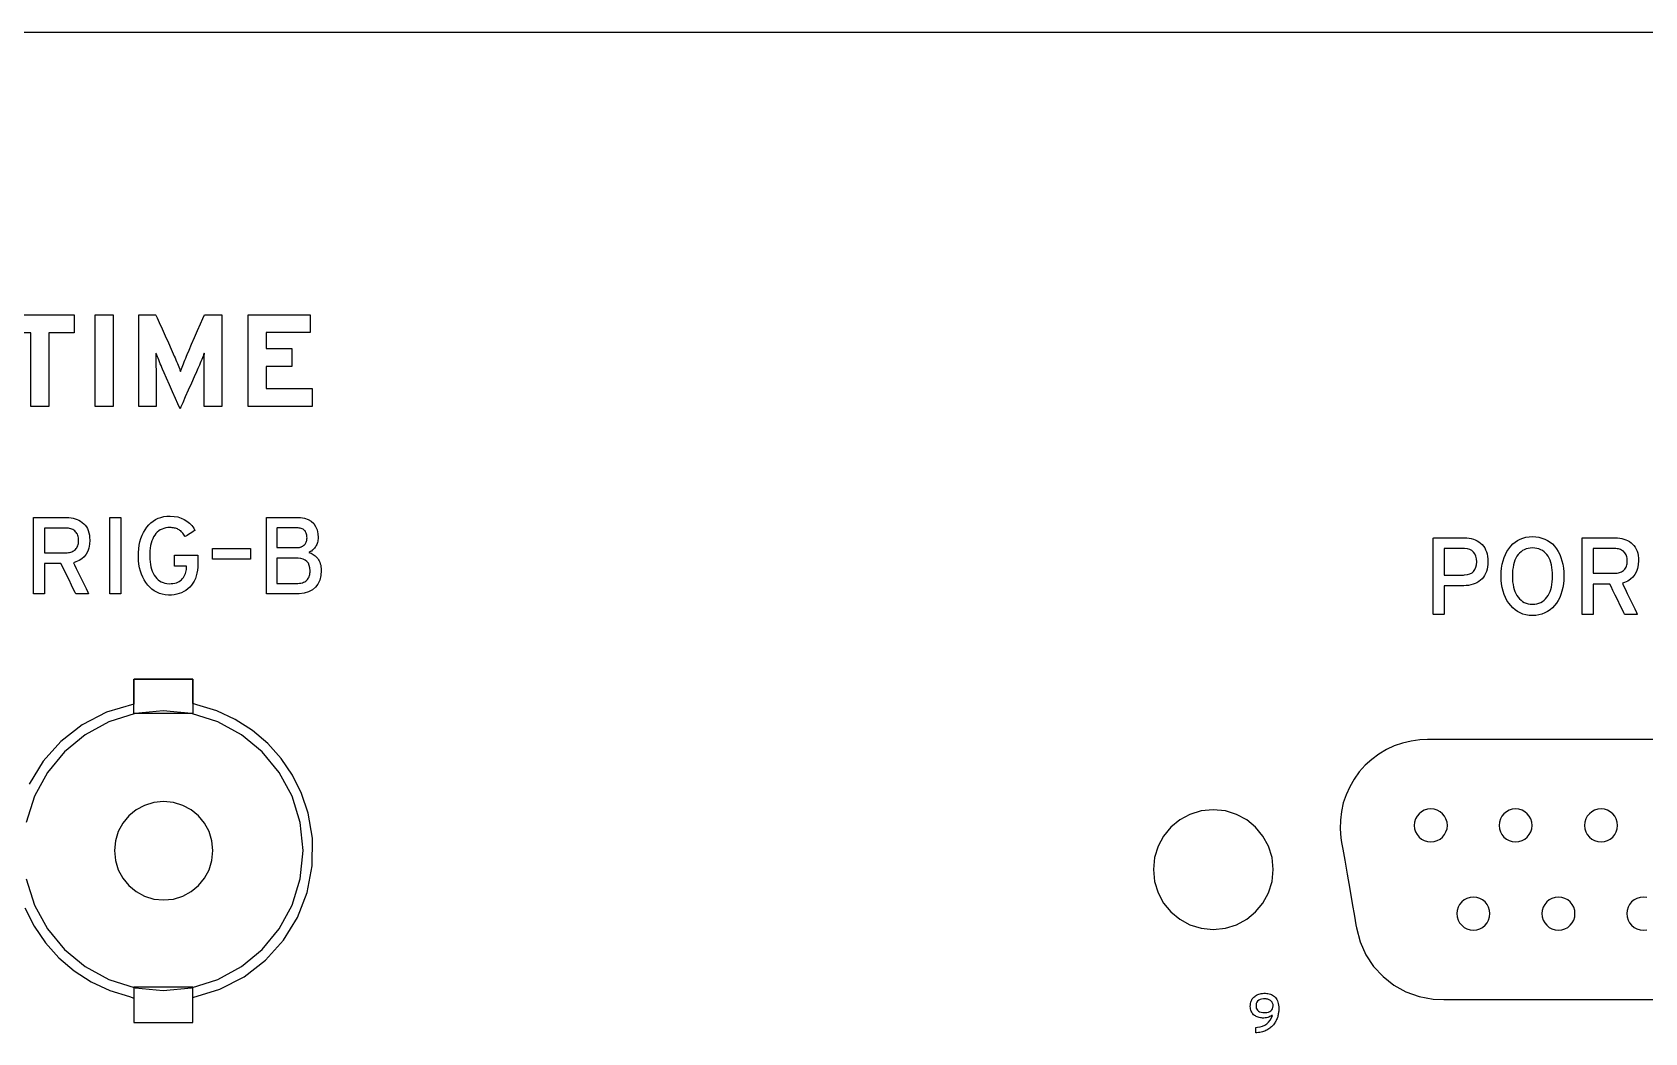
# Model space of a CAD drawing. Extents: x 1 to 47.7, y 0.2 to 35.
# Drawn here: x 37.63 to 39.676, y 13.845 to 15.115 of the extents above; entities that cross this region are included whole.
import ezdxf

# ---------------------------------------------------------------- set-up
doc = ezdxf.new("R2010")
doc.units = 0
doc.header["$MEASUREMENT"] = 0
doc.layers.add('8_0_____DWG', color=7, linetype='CONTINUOUS')

msp = doc.modelspace()

# ---------------------------------------------------------------- linework, layer by layer
at = {"layer": '8_0_____DWG'}
for points in [[(37.57, 15.1152), (37.7585, 15.1152), (37.9455, 15.1152), (38.1308, 15.1152), (38.3143, 15.1152), (38.496, 15.1152), (38.6757, 15.1152), (38.8534, 15.1152), (38.9414, 15.1152), (39.0289, 15.1152), (39.1158, 15.1152), (39.2022, 15.1152), (39.2879, 15.1152), (39.3731, 15.1152), (39.4576, 15.1152), (39.5416, 15.1152), (39.6249, 15.1152), (39.7075, 15.1152)], [(37.6505, 14.7337), (37.6505, 14.64), (37.6279, 14.64), (37.6279, 14.7337), (37.5955, 14.7337), (37.5955, 14.7566), (37.683, 14.7566), (37.683, 14.7337), (37.6505, 14.7337)], [(37.7096, 14.64), (37.7096, 14.7566), (37.7322, 14.7566), (37.7322, 14.64), (37.7096, 14.64)], [(37.9038, 14.64), (37.9038, 14.7566), (37.9824, 14.7566), (37.9824, 14.7338), (37.9264, 14.7338), (37.9264, 14.7136), (37.9589, 14.7136), (37.9589, 14.691), (37.9264, 14.691), (37.9264, 14.6628), (37.9847, 14.6628), (37.9847, 14.64), (37.9038, 14.64)], [(37.7281, 14.4021), (37.7281, 14.4993), (37.7422, 14.4993), (37.7422, 14.4021), (37.7281, 14.4021)], [(37.8583, 14.4463), (37.8583, 14.4596), (37.9068, 14.4596), (37.9068, 14.4463), (37.8583, 14.4463)], [(37.6204, 14.0035), (37.6319, 13.9803), (37.6463, 13.959), (37.6634, 13.94), (37.6829, 13.9235), (37.7045, 13.9096), (37.728, 13.8987), (37.7532, 13.891), (37.7584, 13.8891), (37.7584, 13.8863), (37.7584, 13.882), (37.7584, 13.8768), (37.7584, 13.8713), (37.7584, 13.8661), (37.7584, 13.8618), (37.7584, 13.859), (37.7585, 13.8582), (37.7623, 13.8582), (37.7706, 13.8582), (37.7818, 13.8582), (37.7946, 13.8582), (37.8075, 13.8582), (37.8192, 13.8582), (37.8281, 13.8582), (37.833, 13.8582), (37.8335, 13.8586), (37.8335, 13.8611), (37.8335, 13.8651), (37.8335, 13.8702), (37.8335, 13.8757), (37.8335, 13.881), (37.8335, 13.8855), (37.8335, 13.8887), (37.8335, 13.8899), (37.8678, 13.9002), (37.8987, 13.9162), (37.9257, 13.9373), (37.9483, 13.9626), (37.9661, 13.9915), (37.9785, 14.0231), (37.985, 14.0569), (37.9852, 14.092), (37.9798, 14.1238), (37.9714, 14.1487), (37.9599, 14.1719), (37.9455, 14.1931), (37.9284, 14.2122), (37.909, 14.2287), (37.8873, 14.2426), (37.8638, 14.2535), (37.8387, 14.2612), (37.8335, 14.2631), (37.8335, 14.2659), (37.8335, 14.2702), (37.8335, 14.2754), (37.8335, 14.2809), (37.8335, 14.2861), (37.8335, 14.2904), (37.8335, 14.2932), (37.8334, 14.294), (37.8295, 14.294), (37.8212, 14.294), (37.81, 14.294), (37.7972, 14.294), (37.7843, 14.294), (37.7726, 14.294), (37.7637, 14.294), (37.7588, 14.294), (37.7584, 14.2935), (37.7584, 14.2911), (37.7584, 14.2871), (37.7584, 14.282), (37.7584, 14.2765), (37.7584, 14.2712), (37.7584, 14.2666), (37.7584, 14.2635), (37.7584, 14.2623), (37.724, 14.252), (37.6931, 14.2359), (37.6661, 14.2149), (37.6435, 14.1896), (37.6258, 14.1607)], [(37.7584, 14.294), (37.8335, 14.294), (37.8335, 14.2502), (37.7584, 14.2502), (37.7584, 14.294)], [(37.6221, 14.0404), (37.6324, 14.0071), (37.6488, 13.9769), (37.6704, 13.9506), (37.6967, 13.9289), (37.7268, 13.9125), (37.7602, 13.9021), (37.7959, 13.8985), (37.8317, 13.9021), (37.865, 13.9125), (37.8951, 13.9289), (37.9214, 13.9506), (37.943, 13.9769), (37.9594, 14.0071), (37.9697, 14.0404), (37.9733, 14.0763), (37.9697, 14.112), (37.9594, 14.1453), (37.943, 14.1754), (37.9214, 14.2017), (37.8951, 14.2233), (37.865, 14.2397), (37.8317, 14.2501), (37.7959, 14.2537), (37.7602, 14.2501), (37.7268, 14.2397), (37.6967, 14.2233), (37.6704, 14.2017), (37.6488, 14.1754), (37.6324, 14.1453), (37.6221, 14.112)], [(37.8335, 14.2502), (37.7584, 14.2502)], [(39.6888, 14.2172), (39.6127, 14.2172), (39.5375, 14.2172), (39.4714, 14.2172), (39.4228, 14.2172), (39.4001, 14.2172), (39.3904, 14.2168), (39.3793, 14.2153), (39.3685, 14.2128), (39.358, 14.2091), (39.348, 14.2044), (39.3384, 14.1988), (39.3295, 14.1921), (39.3212, 14.1846), (39.3137, 14.1762), (39.3071, 14.167), (39.3015, 14.1574), (39.297, 14.1472), (39.2934, 14.1367), (39.291, 14.1259), (39.2897, 14.1149), (39.2895, 14.1038), (39.2904, 14.0926), (39.2913, 14.0866), (39.2928, 14.0781), (39.2952, 14.064), (39.2983, 14.0464), (39.3016, 14.0274), (39.3048, 14.0089), (39.3075, 13.9932), (39.3094, 13.9822), (39.3101, 13.9781), (39.3147, 13.9604), (39.3221, 13.944), (39.3319, 13.9293), (39.3438, 13.9164), (39.3575, 13.9056), (39.3729, 13.897), (39.3896, 13.891), (39.4074, 13.8878), (39.421, 13.8872), (39.447, 13.8872), (39.4951, 13.8872), (39.5576, 13.8872), (39.6269, 13.8872), (39.6955, 13.8872)], [(39.6784, 14.0168), (39.6741, 14.0172), (39.6699, 14.0168), (39.666, 14.0155), (39.6624, 14.0136), (39.6593, 14.0111), (39.6567, 14.0079), (39.6548, 14.0044), (39.6535, 14.0004), (39.6531, 13.9962), (39.6535, 13.992), (39.6548, 13.988), (39.6567, 13.9845), (39.6593, 13.9814), (39.6624, 13.9788), (39.666, 13.9769), (39.6699, 13.9756), (39.6741, 13.9752), (39.6784, 13.9756)], [(37.8335, 13.903), (37.7584, 13.903)], [(37.8335, 13.903), (37.7584, 13.903)], [(37.7584, 13.8582), (37.8335, 13.8582), (37.8335, 13.903), (37.7584, 13.903), (37.7584, 13.8582)]]:
    msp.add_lwpolyline(points, dxfattribs=at)
for points in [[(37.8478, 14.6399), (37.8478, 14.6414), (37.8478, 14.6456), (37.8478, 14.6515), (37.8478, 14.6585), (37.8478, 14.6658), (37.8478, 14.6726), (37.8478, 14.6782), (37.8478, 14.6818), (37.8478, 14.6835), (37.8478, 14.6866), (37.8478, 14.6897), (37.8479, 14.6928), (37.8479, 14.6958), (37.8479, 14.6987), (37.848, 14.7015), (37.848, 14.7043), (37.8481, 14.707), (37.8478, 14.7077), (37.8471, 14.7058), (37.8464, 14.7038), (37.8455, 14.7017), (37.8447, 14.6996), (37.8437, 14.6973), (37.8427, 14.695), (37.8417, 14.6925), (37.8406, 14.69), (37.8399, 14.6883), (37.8381, 14.6842), (37.8352, 14.6777), (37.8316, 14.6695), (37.8277, 14.6607), (37.8239, 14.6522), (37.8206, 14.6448), (37.8183, 14.6396), (37.8173, 14.6373), (37.8166, 14.6388), (37.8146, 14.6435), (37.8115, 14.6504), (37.8078, 14.6588), (37.8039, 14.6676), (37.8002, 14.676), (37.7971, 14.6829), (37.795, 14.6876), (37.7942, 14.6894), (37.7931, 14.692), (37.7921, 14.6944), (37.7911, 14.6968), (37.7902, 14.6991), (37.7893, 14.7013), (37.7885, 14.7033), (37.7877, 14.7053), (37.7869, 14.7073), (37.7864, 14.7076), (37.7865, 14.7049), (37.7865, 14.7021), (37.7865, 14.6993), (37.7865, 14.6964), (37.7866, 14.6935), (37.7866, 14.6904), (37.7867, 14.6873), (37.7867, 14.6842), (37.7868, 14.6822), (37.7868, 14.6792), (37.7868, 14.674), (37.7868, 14.6673), (37.7868, 14.6601), (37.7868, 14.653), (37.7868, 14.6468), (37.7868, 14.6422), (37.7868, 14.64), (37.7863, 14.6399), (37.7844, 14.6399), (37.7815, 14.6399), (37.778, 14.6399), (37.7743, 14.6399), (37.7706, 14.6399), (37.7676, 14.6399), (37.7655, 14.6399), (37.7647, 14.6399), (37.7647, 14.6441), (37.7647, 14.6553), (37.7647, 14.6715), (37.7647, 14.6905), (37.7647, 14.7104), (37.7647, 14.7289), (37.7647, 14.7442), (37.7647, 14.754), (37.7647, 14.7566), (37.7658, 14.7566), (37.7681, 14.7566), (37.7713, 14.7566), (37.7749, 14.7566), (37.7786, 14.7566), (37.782, 14.7566), (37.7846, 14.7566), (37.7862, 14.7566), (37.7866, 14.7562), (37.7882, 14.7528), (37.7909, 14.7466), (37.7945, 14.7386), (37.7985, 14.7297), (37.8024, 14.7208), (37.8059, 14.713), (37.8086, 14.707), (37.8099, 14.704), (37.8108, 14.702), (37.8118, 14.6995), (37.8129, 14.6971), (37.8138, 14.6948), (37.8147, 14.6925), (37.8155, 14.6904), (37.8163, 14.6883), (37.817, 14.6864), (37.8177, 14.6845), (37.8183, 14.6859), (37.819, 14.6879), (37.8198, 14.6899), (37.8206, 14.692), (37.8215, 14.6943), (37.8224, 14.6966), (37.8234, 14.699), (37.8244, 14.7015), (37.8254, 14.7038), (37.8263, 14.7061), (37.8287, 14.7114), (37.8319, 14.719), (37.8357, 14.7277), (37.8395, 14.7366), (37.8431, 14.7449), (37.846, 14.7516), (37.8478, 14.7557), (37.8482, 14.7566), (37.8495, 14.7566), (37.852, 14.7566), (37.8553, 14.7566), (37.8591, 14.7566), (37.8628, 14.7566), (37.8662, 14.7566), (37.8688, 14.7566), (37.8703, 14.7566), (37.8704, 14.7553), (37.8704, 14.7469), (37.8704, 14.7327), (37.8704, 14.7147), (37.8704, 14.6949), (37.8704, 14.6755), (37.8704, 14.6586), (37.8704, 14.6461), (37.8704, 14.6401), (37.8699, 14.6399), (37.868, 14.6399), (37.8651, 14.6399), (37.8615, 14.6399), (37.8576, 14.6399), (37.8539, 14.6399), (37.8508, 14.6399), (37.8486, 14.6399)], [(37.7027, 14.4703), (37.7023, 14.4651), (37.7014, 14.4604), (37.7, 14.4563), (37.698, 14.4526), (37.6956, 14.4494), (37.6925, 14.4467), (37.689, 14.4444), (37.6849, 14.4427), (37.6821, 14.4417), (37.6833, 14.4392), (37.6855, 14.4346), (37.6884, 14.4285), (37.6917, 14.4217), (37.695, 14.4149), (37.6979, 14.409), (37.7001, 14.4045), (37.7011, 14.4023), (37.7009, 14.4021), (37.6995, 14.4021), (37.6973, 14.4021), (37.6947, 14.4021), (37.6919, 14.4021), (37.6892, 14.4021), (37.6869, 14.4021), (37.6854, 14.4021), (37.6849, 14.4022), (37.6841, 14.4038), (37.6821, 14.4078), (37.6794, 14.4134), (37.6763, 14.4199), (37.6731, 14.4265), (37.6702, 14.4326), (37.6678, 14.4374), (37.6665, 14.4402), (37.6661, 14.4406), (37.6646, 14.4406), (37.6621, 14.4406), (37.6588, 14.4406), (37.6551, 14.4406), (37.6515, 14.4406), (37.6484, 14.4406), (37.6461, 14.4406), (37.645, 14.4406), (37.645, 14.4396), (37.645, 14.4362), (37.645, 14.431), (37.645, 14.4247), (37.645, 14.4181), (37.645, 14.4118), (37.645, 14.4065), (37.645, 14.4031), (37.645, 14.4021), (37.6443, 14.4021), (37.6428, 14.4021), (37.6407, 14.4021), (37.6384, 14.4021), (37.636, 14.4021), (37.6339, 14.4021), (37.6322, 14.4021), (37.6313, 14.4021), (37.6312, 14.4033), (37.6312, 14.4104), (37.6312, 14.4225), (37.6312, 14.4378), (37.6312, 14.4546), (37.6312, 14.4709), (37.6312, 14.485), (37.6312, 14.4951), (37.6312, 14.4993), (37.6324, 14.4993), (37.6363, 14.4993), (37.6421, 14.4993), (37.6489, 14.4993), (37.656, 14.4993), (37.6627, 14.4993), (37.6681, 14.4993), (37.6716, 14.4993), (37.6732, 14.4993), (37.6761, 14.4992), (37.6789, 14.4988), (37.6815, 14.4983), (37.6841, 14.4976), (37.6865, 14.4967), (37.6888, 14.4957), (37.691, 14.4944), (37.6931, 14.493), (37.6951, 14.4913), (37.6968, 14.4894), (37.6984, 14.4873), (37.6997, 14.485), (37.7007, 14.4825), (37.7016, 14.4798), (37.7022, 14.4768), (37.7025, 14.4737)], [(37.8399, 14.4402), (37.8397, 14.436), (37.8393, 14.4321), (37.8387, 14.4284), (37.8378, 14.4249), (37.8366, 14.4216), (37.8352, 14.4185), (37.8335, 14.4157), (37.8316, 14.4131), (37.8295, 14.4107), (37.8271, 14.4085), (37.8246, 14.4066), (37.822, 14.405), (37.8192, 14.4036), (37.8162, 14.4025), (37.8131, 14.4016), (37.8098, 14.401), (37.8063, 14.4007), (37.8025, 14.4006), (37.7985, 14.401), (37.7947, 14.4018), (37.7911, 14.4028), (37.7877, 14.4043), (37.7845, 14.406), (37.7816, 14.4082), (37.7788, 14.4106), (37.7762, 14.4134), (37.7738, 14.4166), (37.7717, 14.4199), (37.7698, 14.4234), (37.7682, 14.4272), (37.7669, 14.4312), (37.7658, 14.4354), (37.765, 14.4399), (37.7645, 14.4446), (37.7643, 14.4496), (37.7644, 14.4546), (37.7648, 14.4594), (37.7654, 14.464), (37.7663, 14.4684), (37.7675, 14.4725), (37.769, 14.4765), (37.7708, 14.4801), (37.7728, 14.4836), (37.7751, 14.4868), (37.7775, 14.4898), (37.7802, 14.4924), (37.7831, 14.4946), (37.7862, 14.4965), (37.7895, 14.4981), (37.793, 14.4993), (37.7967, 14.5002), (37.8006, 14.5007), (37.8048, 14.5009), (37.8098, 14.5006), (37.8143, 14.4998), (37.8186, 14.4985), (37.8225, 14.4968), (37.826, 14.4946), (37.8292, 14.492), (37.8321, 14.4889), (37.8346, 14.4854), (37.836, 14.4827), (37.8353, 14.4822), (37.8339, 14.4814), (37.8321, 14.4802), (37.8301, 14.4789), (37.828, 14.4775), (37.8261, 14.4763), (37.8247, 14.4754), (37.8238, 14.4749), (37.8233, 14.4755), (37.8225, 14.4768), (37.8216, 14.478), (37.8208, 14.4791), (37.8199, 14.4802), (37.819, 14.4811), (37.818, 14.482), (37.8171, 14.4828), (37.8161, 14.4835), (37.815, 14.4841), (37.8139, 14.4847), (37.8127, 14.4851), (37.8114, 14.4855), (37.8101, 14.4858), (37.8088, 14.4861), (37.8073, 14.4862), (37.8058, 14.4863), (37.8042, 14.4864), (37.8016, 14.4863), (37.799, 14.4859), (37.7966, 14.4853), (37.7943, 14.4845), (37.7921, 14.4834), (37.7901, 14.4821), (37.7883, 14.4805), (37.7866, 14.4788), (37.7851, 14.4767), (37.7837, 14.4745), (37.7825, 14.472), (37.7814, 14.4694), (37.7805, 14.4665), (37.7798, 14.4635), (37.7793, 14.4604), (37.7789, 14.457), (37.7787, 14.4534), (37.7787, 14.4497), (37.7788, 14.4461), (37.7791, 14.4427), (37.7796, 14.4395), (37.7802, 14.4364), (37.781, 14.4336), (37.782, 14.4309), (37.7831, 14.4284), (37.7845, 14.426), (37.7859, 14.4238), (37.7876, 14.4219), (37.7893, 14.4202), (37.7913, 14.4187), (37.7933, 14.4175), (37.7956, 14.4165), (37.798, 14.4158), (37.8005, 14.4153), (37.8032, 14.4151), (37.8058, 14.4152), (37.8082, 14.4154), (37.8104, 14.4158), (37.8125, 14.4164), (37.8144, 14.4171), (37.8162, 14.418), (37.8178, 14.419), (37.8192, 14.4202), (37.8205, 14.4216), (37.8216, 14.4231), (37.8225, 14.4246), (37.8233, 14.4262), (37.824, 14.4279), (37.8245, 14.4296), (37.825, 14.4314), (37.8253, 14.4332), (37.8255, 14.4351), (37.8255, 14.437), (37.8255, 14.437), (37.8255, 14.4371), (37.8255, 14.4371), (37.8255, 14.4372), (37.8255, 14.4373), (37.8255, 14.4373), (37.8255, 14.4374), (37.8255, 14.4374), (37.8255, 14.4374), (37.8247, 14.4374), (37.823, 14.4374), (37.8208, 14.4374), (37.8183, 14.4374), (37.8157, 14.4374), (37.8133, 14.4374), (37.8114, 14.4374), (37.8103, 14.4374), (37.8101, 14.4375), (37.8101, 14.4384), (37.8101, 14.44), (37.8101, 14.4421), (37.8101, 14.4445), (37.8101, 14.4468), (37.8101, 14.4489), (37.8101, 14.4505), (37.8101, 14.4513), (37.8106, 14.4514), (37.8128, 14.4514), (37.8165, 14.4514), (37.8211, 14.4514), (37.8261, 14.4514), (37.831, 14.4514), (37.8353, 14.4514), (37.8384, 14.4514), (37.8398, 14.4514), (37.8399, 14.4511), (37.8399, 14.4502), (37.8399, 14.4487), (37.8399, 14.4469), (37.8399, 14.445), (37.8399, 14.4432), (37.8399, 14.4417), (37.8399, 14.4406)], [(37.9964, 14.432), (37.9958, 14.4254), (37.9945, 14.4196), (37.9922, 14.4147), (37.9891, 14.4106), (37.9852, 14.4073), (37.9804, 14.4048), (37.9747, 14.4031), (37.9682, 14.4023), (37.9639, 14.4021), (37.9613, 14.4021), (37.9567, 14.4021), (37.9509, 14.4021), (37.9444, 14.4021), (37.938, 14.4021), (37.9325, 14.4021), (37.9285, 14.4021), (37.9268, 14.4021), (37.9268, 14.4051), (37.9268, 14.4143), (37.9268, 14.4279), (37.9268, 14.4441), (37.9268, 14.4611), (37.9268, 14.4769), (37.9268, 14.4897), (37.9268, 14.4977), (37.9269, 14.4993), (37.9293, 14.4993), (37.9338, 14.4993), (37.9398, 14.4993), (37.9465, 14.4993), (37.9531, 14.4993), (37.959, 14.4993), (37.9633, 14.4993), (37.9654, 14.4993), (37.97, 14.4991), (37.9753, 14.4982), (37.9799, 14.4966), (37.9837, 14.4943), (37.9869, 14.4914), (37.9893, 14.4878), (37.9911, 14.4834), (37.9921, 14.4784), (37.9925, 14.4737), (37.9924, 14.4721), (37.9922, 14.4705), (37.992, 14.469), (37.9917, 14.4675), (37.9912, 14.4661), (37.9907, 14.4648), (37.9901, 14.4636), (37.9894, 14.4624), (37.9886, 14.4613), (37.9878, 14.4602), (37.9869, 14.4593), (37.9859, 14.4583), (37.9849, 14.4575), (37.9839, 14.4566), (37.9828, 14.4559), (37.9816, 14.4552), (37.9806, 14.4546), (37.982, 14.4542), (37.9834, 14.4537), (37.9847, 14.4531), (37.986, 14.4523), (37.9872, 14.4515), (37.9885, 14.4505), (37.9897, 14.4495), (37.9909, 14.4483), (37.992, 14.447), (37.993, 14.4455), (37.9939, 14.444), (37.9946, 14.4423), (37.9952, 14.4405), (37.9957, 14.4385), (37.996, 14.4365), (37.9963, 14.4343)], [(37.6885, 14.4699), (37.6884, 14.4717), (37.6882, 14.4734), (37.6879, 14.4749), (37.6874, 14.4764), (37.6869, 14.4778), (37.6862, 14.479), (37.6854, 14.4801), (37.6845, 14.4811), (37.6835, 14.4821), (37.6824, 14.4829), (37.6812, 14.4837), (37.6799, 14.4843), (37.6786, 14.4848), (37.6771, 14.4852), (37.6756, 14.4854), (37.6739, 14.4856), (37.6724, 14.4856), (37.6711, 14.4856), (37.668, 14.4856), (37.6638, 14.4856), (37.6591, 14.4856), (37.6542, 14.4856), (37.6499, 14.4856), (37.6467, 14.4856), (37.6451, 14.4856), (37.645, 14.485), (37.645, 14.4823), (37.645, 14.478), (37.645, 14.4727), (37.645, 14.4672), (37.645, 14.4619), (37.645, 14.4577), (37.645, 14.4549), (37.6451, 14.4543), (37.6467, 14.4543), (37.6499, 14.4543), (37.6542, 14.4543), (37.6591, 14.4543), (37.6638, 14.4543), (37.668, 14.4543), (37.6711, 14.4543), (37.6724, 14.4543), (37.6739, 14.4543), (37.6755, 14.4545), (37.677, 14.4547), (37.6785, 14.4551), (37.6798, 14.4556), (37.6811, 14.4562), (37.6823, 14.4569), (37.6834, 14.4577), (37.6844, 14.4586), (37.6853, 14.4596), (37.6861, 14.4607), (37.6868, 14.4619), (37.6874, 14.4633), (37.6878, 14.4648), (37.6882, 14.4663), (37.6884, 14.468)], [(37.9784, 14.4733), (37.9783, 14.4746), (37.9782, 14.4758), (37.978, 14.4769), (37.9778, 14.4781), (37.9774, 14.4791), (37.977, 14.4801), (37.9765, 14.4811), (37.9759, 14.482), (37.9752, 14.4828), (37.9743, 14.4836), (37.9733, 14.4842), (37.9723, 14.4847), (37.9711, 14.4852), (37.9698, 14.4855), (37.9684, 14.4858), (37.9669, 14.486), (37.9653, 14.486), (37.9644, 14.486), (37.9618, 14.486), (37.9581, 14.486), (37.9538, 14.486), (37.9494, 14.486), (37.9453, 14.486), (37.9421, 14.486), (37.9403, 14.486), (37.94, 14.4858), (37.94, 14.484), (37.94, 14.4808), (37.94, 14.4768), (37.94, 14.4723), (37.94, 14.4681), (37.94, 14.4644), (37.94, 14.4618), (37.94, 14.4609), (37.941, 14.4609), (37.9436, 14.4609), (37.9473, 14.4609), (37.9516, 14.4609), (37.956, 14.4609), (37.96, 14.4609), (37.9632, 14.4609), (37.9651, 14.4609), (37.9657, 14.4609), (37.9666, 14.4609), (37.9673, 14.461), (37.9681, 14.4611), (37.9688, 14.4612), (37.9695, 14.4614), (37.9701, 14.4615), (37.9708, 14.4618), (37.9714, 14.462), (37.9719, 14.4623), (37.9725, 14.4626), (37.973, 14.4629), (37.9735, 14.4632), (37.9739, 14.4635), (37.9744, 14.4639), (37.9748, 14.4642), (37.9752, 14.4646), (37.9758, 14.4652), (37.9764, 14.4661), (37.9769, 14.467), (37.9774, 14.4679), (37.9777, 14.4689), (37.978, 14.4699), (37.9782, 14.471), (37.9783, 14.4721)], [(39.477, 14.443), (39.4769, 14.4396), (39.4765, 14.4364), (39.4759, 14.4334), (39.4751, 14.4306), (39.474, 14.428), (39.4727, 14.4255), (39.4712, 14.4233), (39.4694, 14.4213), (39.4674, 14.4195), (39.4653, 14.4178), (39.463, 14.4164), (39.4606, 14.4152), (39.458, 14.4143), (39.4553, 14.4135), (39.4524, 14.4129), (39.4494, 14.4126), (39.4462, 14.4125), (39.4451, 14.4125), (39.4428, 14.4125), (39.4393, 14.4125), (39.4352, 14.4125), (39.4309, 14.4125), (39.4269, 14.4125), (39.4237, 14.4125), (39.4216, 14.4125), (39.4212, 14.4123), (39.4212, 14.4101), (39.4212, 14.4058), (39.4212, 14.4003), (39.4212, 14.394), (39.4212, 14.3878), (39.4212, 14.3823), (39.4212, 14.3782), (39.4212, 14.3763), (39.4209, 14.3762), (39.4197, 14.3762), (39.4178, 14.3762), (39.4155, 14.3762), (39.4131, 14.3762), (39.4108, 14.3762), (39.4089, 14.3762), (39.4077, 14.3762), (39.4074, 14.3764), (39.4074, 14.3816), (39.4074, 14.3925), (39.4074, 14.4072), (39.4074, 14.4239), (39.4074, 14.4407), (39.4074, 14.4557), (39.4074, 14.4671), (39.4074, 14.473), (39.4081, 14.4734), (39.4113, 14.4734), (39.4165, 14.4734), (39.4229, 14.4734), (39.4298, 14.4734), (39.4363, 14.4734), (39.4419, 14.4734), (39.4456, 14.4734), (39.4471, 14.4734), (39.4502, 14.4733), (39.453, 14.473), (39.4558, 14.4724), (39.4584, 14.4717), (39.4609, 14.4708), (39.4633, 14.4696), (39.4655, 14.4683), (39.4676, 14.4667), (39.4695, 14.4649), (39.4712, 14.4629), (39.4728, 14.4607), (39.474, 14.4583), (39.4751, 14.4556), (39.4759, 14.4528), (39.4765, 14.4497), (39.4769, 14.4465)], [(39.5733, 14.4249), (39.5732, 14.4197), (39.5727, 14.4148), (39.572, 14.4101), (39.5709, 14.4057), (39.5696, 14.4015), (39.568, 14.3976), (39.5661, 14.3939), (39.5639, 14.3905), (39.5614, 14.3873), (39.5587, 14.3844), (39.5557, 14.3819), (39.5525, 14.3797), (39.5491, 14.378), (39.5455, 14.3766), (39.5417, 14.3756), (39.5377, 14.3749), (39.5334, 14.3747), (39.5292, 14.3749), (39.5252, 14.3756), (39.5214, 14.3766), (39.5178, 14.378), (39.5145, 14.3797), (39.5113, 14.3819), (39.5084, 14.3844), (39.5058, 14.3873), (39.5033, 14.3905), (39.501, 14.3939), (39.4991, 14.3976), (39.4974, 14.4015), (39.4961, 14.4057), (39.495, 14.4101), (39.4942, 14.4148), (39.4938, 14.4197), (39.4936, 14.4249), (39.4938, 14.43), (39.4942, 14.435), (39.495, 14.4397), (39.4961, 14.4441), (39.4974, 14.4483), (39.4991, 14.4523), (39.501, 14.456), (39.5033, 14.4594), (39.5058, 14.4626), (39.5084, 14.4655), (39.5113, 14.4679), (39.5145, 14.47), (39.5178, 14.4718), (39.5214, 14.4731), (39.5252, 14.4741), (39.5292, 14.4747), (39.5334, 14.475), (39.5377, 14.4747), (39.5417, 14.4741), (39.5455, 14.4731), (39.5491, 14.4718), (39.5525, 14.47), (39.5557, 14.4679), (39.5587, 14.4655), (39.5614, 14.4626), (39.5639, 14.4594), (39.5661, 14.456), (39.568, 14.4523), (39.5696, 14.4483), (39.5709, 14.4441), (39.572, 14.4397), (39.5727, 14.435), (39.5732, 14.43)], [(39.6681, 14.4444), (39.6677, 14.4392), (39.6668, 14.4345), (39.6654, 14.4304), (39.6634, 14.4267), (39.6609, 14.4235), (39.6579, 14.4208), (39.6543, 14.4185), (39.6502, 14.4168), (39.6475, 14.4158), (39.6486, 14.4133), (39.6509, 14.4087), (39.6538, 14.4026), (39.6571, 14.3958), (39.6604, 14.389), (39.6633, 14.383), (39.6654, 14.3786), (39.6665, 14.3764), (39.6662, 14.3762), (39.6649, 14.3762), (39.6627, 14.3762), (39.6601, 14.3762), (39.6573, 14.3762), (39.6546, 14.3762), (39.6523, 14.3762), (39.6508, 14.3762), (39.6503, 14.3763), (39.6495, 14.3779), (39.6475, 14.3819), (39.6448, 14.3875), (39.6417, 14.394), (39.6385, 14.4006), (39.6355, 14.4066), (39.6332, 14.4114), (39.6318, 14.4143), (39.6315, 14.4147), (39.63, 14.4147), (39.6275, 14.4147), (39.6241, 14.4147), (39.6205, 14.4147), (39.6169, 14.4147), (39.6138, 14.4147), (39.6115, 14.4147), (39.6104, 14.4147), (39.6104, 14.4137), (39.6104, 14.4103), (39.6104, 14.4051), (39.6104, 14.3988), (39.6104, 14.3921), (39.6104, 14.3859), (39.6104, 14.3806), (39.6104, 14.3772), (39.6103, 14.3762), (39.6097, 14.3762), (39.6082, 14.3762), (39.6061, 14.3762), (39.6038, 14.3762), (39.6014, 14.3762), (39.5993, 14.3762), (39.5976, 14.3762), (39.5967, 14.3762), (39.5965, 14.3774), (39.5965, 14.3845), (39.5965, 14.3966), (39.5965, 14.4119), (39.5965, 14.4287), (39.5965, 14.445), (39.5965, 14.4591), (39.5965, 14.4692), (39.5965, 14.4734), (39.5978, 14.4734), (39.6017, 14.4734), (39.6074, 14.4734), (39.6143, 14.4734), (39.6214, 14.4734), (39.6281, 14.4734), (39.6335, 14.4734), (39.637, 14.4734), (39.6386, 14.4734), (39.6415, 14.4733), (39.6443, 14.4729), (39.6469, 14.4724), (39.6495, 14.4717), (39.6519, 14.4708), (39.6542, 14.4698), (39.6564, 14.4685), (39.6585, 14.4671), (39.6605, 14.4654), (39.6622, 14.4635), (39.6637, 14.4614), (39.665, 14.4591), (39.6661, 14.4566), (39.667, 14.4539), (39.6676, 14.4509), (39.6679, 14.4477)], [(37.9822, 14.4315), (37.9819, 14.4351), (37.9812, 14.4383), (37.98, 14.441), (37.9783, 14.4432), (37.9761, 14.445), (37.9735, 14.4463), (37.9704, 14.4472), (37.9669, 14.4477), (37.9651, 14.4477), (37.9629, 14.4477), (37.9594, 14.4477), (37.9551, 14.4477), (37.9505, 14.4477), (37.9462, 14.4477), (37.9427, 14.4477), (37.9405, 14.4477), (37.94, 14.4476), (37.94, 14.4455), (37.94, 14.4415), (37.94, 14.4364), (37.94, 14.4306), (37.94, 14.425), (37.94, 14.4201), (37.94, 14.4167), (37.94, 14.4154), (37.941, 14.4154), (37.9437, 14.4154), (37.9475, 14.4154), (37.9519, 14.4154), (37.9563, 14.4154), (37.9604, 14.4154), (37.9635, 14.4154), (37.9651, 14.4154), (37.9666, 14.4155), (37.9687, 14.4156), (37.9706, 14.4159), (37.9724, 14.4163), (37.974, 14.4169), (37.9754, 14.4175), (37.9767, 14.4183), (37.9778, 14.4193), (37.9788, 14.4203), (37.9796, 14.4215), (37.9803, 14.4226), (37.9809, 14.4239), (37.9814, 14.4253), (37.9818, 14.4267), (37.982, 14.4283), (37.9822, 14.4299)], [(39.4627, 14.443), (39.4624, 14.4468), (39.4616, 14.4501), (39.4603, 14.4529), (39.4586, 14.4553), (39.4565, 14.4571), (39.4539, 14.4585), (39.4508, 14.4593), (39.4473, 14.4597), (39.4458, 14.4597), (39.4434, 14.4597), (39.4397, 14.4597), (39.4353, 14.4597), (39.4307, 14.4597), (39.4265, 14.4597), (39.4232, 14.4597), (39.4214, 14.4597), (39.4212, 14.4592), (39.4212, 14.4564), (39.4212, 14.4517), (39.4212, 14.446), (39.4212, 14.4399), (39.4212, 14.4341), (39.4212, 14.4295), (39.4212, 14.4267), (39.4214, 14.4261), (39.4232, 14.4261), (39.4265, 14.4261), (39.4307, 14.4261), (39.4353, 14.4261), (39.4397, 14.4261), (39.4434, 14.4261), (39.4458, 14.4261), (39.4473, 14.4262), (39.4509, 14.4266), (39.454, 14.4275), (39.4567, 14.4288), (39.4588, 14.4307), (39.4605, 14.4331), (39.4617, 14.4359), (39.4624, 14.4392)], [(39.559, 14.4249), (39.5589, 14.4287), (39.5586, 14.4323), (39.5582, 14.4357), (39.5575, 14.439), (39.5567, 14.442), (39.5558, 14.4448), (39.5546, 14.4475), (39.5533, 14.4499), (39.5517, 14.4521), (39.55, 14.454), (39.5482, 14.4557), (39.5461, 14.4571), (39.5439, 14.4583), (39.5416, 14.4592), (39.539, 14.4599), (39.5363, 14.4603), (39.5334, 14.4605), (39.5306, 14.4603), (39.5279, 14.4599), (39.5254, 14.4592), (39.5231, 14.4583), (39.5209, 14.4571), (39.5189, 14.4557), (39.517, 14.454), (39.5153, 14.4521), (39.5138, 14.4499), (39.5124, 14.4475), (39.5112, 14.4448), (39.5102, 14.442), (39.5094, 14.439), (39.5088, 14.4357), (39.5083, 14.4323), (39.5081, 14.4287), (39.508, 14.4249), (39.5081, 14.4211), (39.5083, 14.4175), (39.5088, 14.4141), (39.5094, 14.4109), (39.5102, 14.4079), (39.5112, 14.4051), (39.5124, 14.4025), (39.5138, 14.4001), (39.5153, 14.3979), (39.517, 14.3958), (39.5189, 14.3941), (39.5209, 14.3926), (39.5231, 14.3914), (39.5254, 14.3904), (39.5279, 14.3897), (39.5306, 14.3893), (39.5334, 14.3892), (39.5363, 14.3893), (39.539, 14.3897), (39.5416, 14.3904), (39.5439, 14.3914), (39.5461, 14.3926), (39.5482, 14.3941), (39.55, 14.3958), (39.5517, 14.3979), (39.5533, 14.4001), (39.5546, 14.4025), (39.5558, 14.4051), (39.5567, 14.4079), (39.5575, 14.4109), (39.5582, 14.4141), (39.5586, 14.4175), (39.5589, 14.4211)], [(39.6538, 14.444), (39.6538, 14.4458), (39.6536, 14.4474), (39.6532, 14.449), (39.6528, 14.4505), (39.6523, 14.4518), (39.6516, 14.4531), (39.6508, 14.4542), (39.6499, 14.4552), (39.6489, 14.4562), (39.6478, 14.457), (39.6466, 14.4578), (39.6453, 14.4584), (39.644, 14.4589), (39.6425, 14.4593), (39.6409, 14.4595), (39.6393, 14.4597), (39.6378, 14.4597), (39.6364, 14.4597), (39.6334, 14.4597), (39.6292, 14.4597), (39.6244, 14.4597), (39.6196, 14.4597), (39.6153, 14.4597), (39.6121, 14.4597), (39.6105, 14.4597), (39.6104, 14.4591), (39.6104, 14.4564), (39.6104, 14.4521), (39.6104, 14.4468), (39.6104, 14.4413), (39.6104, 14.436), (39.6104, 14.4317), (39.6104, 14.429), (39.6105, 14.4284), (39.6121, 14.4284), (39.6153, 14.4284), (39.6196, 14.4284), (39.6244, 14.4284), (39.6292, 14.4284), (39.6334, 14.4284), (39.6364, 14.4284), (39.6378, 14.4284), (39.6393, 14.4284), (39.6409, 14.4286), (39.6424, 14.4288), (39.6439, 14.4292), (39.6452, 14.4297), (39.6465, 14.4303), (39.6477, 14.431), (39.6488, 14.4318), (39.6498, 14.4327), (39.6507, 14.4337), (39.6515, 14.4348), (39.6522, 14.436), (39.6528, 14.4374), (39.6532, 14.4389), (39.6535, 14.4404), (39.6538, 14.4421)], [(37.7339, 14.0763), (37.7352, 14.0636), (37.7388, 14.0518), (37.7446, 14.0411), (37.7523, 14.0319), (37.7615, 14.0242), (37.7721, 14.0185), (37.7839, 14.0148), (37.7964, 14.0136), (37.809, 14.0148), (37.8207, 14.0185), (37.8314, 14.0242), (37.8406, 14.0319), (37.8483, 14.0411), (37.854, 14.0518), (37.8577, 14.0636), (37.859, 14.0763), (37.8577, 14.0888), (37.854, 14.1005), (37.8483, 14.1111), (37.8406, 14.1204), (37.8314, 14.128), (37.8207, 14.1337), (37.809, 14.1373), (37.7964, 14.1386), (37.7839, 14.1373), (37.7721, 14.1337), (37.7615, 14.128), (37.7523, 14.1204), (37.7446, 14.1111), (37.7388, 14.1005), (37.7352, 14.0888)], [(39.2044, 14.0522), (39.2029, 14.0675), (39.1984, 14.0818), (39.1914, 14.0947), (39.1821, 14.1059), (39.1709, 14.1152), (39.158, 14.1222), (39.1437, 14.1267), (39.1284, 14.1282), (39.1131, 14.1267), (39.0988, 14.1222), (39.0859, 14.1152), (39.0747, 14.1059), (39.0654, 14.0947), (39.0584, 14.0818), (39.0539, 14.0675), (39.0524, 14.0522), (39.0539, 14.0369), (39.0584, 14.0226), (39.0654, 14.0097), (39.0747, 13.9985), (39.0859, 13.9892), (39.0988, 13.9822), (39.1131, 13.9778), (39.1284, 13.9762), (39.1437, 13.9778), (39.158, 13.9822), (39.1709, 13.9892), (39.1821, 13.9985), (39.1914, 14.0097), (39.1984, 14.0226), (39.2029, 14.0369)], [(39.4254, 14.1082), (39.425, 14.1124), (39.4237, 14.1164), (39.4218, 14.12), (39.4192, 14.1231), (39.4161, 14.1256), (39.4126, 14.1276), (39.4086, 14.1288), (39.4044, 14.1292), (39.4002, 14.1288), (39.3962, 14.1276), (39.3926, 14.1256), (39.3895, 14.1231), (39.387, 14.12), (39.385, 14.1164), (39.3838, 14.1124), (39.3834, 14.1082), (39.3838, 14.104), (39.385, 14.1), (39.387, 14.0965), (39.3895, 14.0934), (39.3926, 14.0908), (39.3962, 14.0889), (39.4002, 14.0876), (39.4044, 14.0872), (39.4086, 14.0876), (39.4126, 14.0889), (39.4161, 14.0908), (39.4192, 14.0934), (39.4218, 14.0965), (39.4237, 14.1), (39.425, 14.104)], [(39.533, 14.1082), (39.5326, 14.1124), (39.5314, 14.1164), (39.5294, 14.12), (39.5269, 14.1231), (39.5238, 14.1256), (39.5202, 14.1276), (39.5163, 14.1288), (39.512, 14.1292), (39.5078, 14.1288), (39.5039, 14.1276), (39.5003, 14.1256), (39.4972, 14.1231), (39.4946, 14.12), (39.4927, 14.1164), (39.4915, 14.1124), (39.491, 14.1082), (39.4915, 14.104), (39.4927, 14.1), (39.4946, 14.0965), (39.4972, 14.0934), (39.5003, 14.0908), (39.5039, 14.0889), (39.5078, 14.0876), (39.512, 14.0872), (39.5163, 14.0876), (39.5202, 14.0889), (39.5238, 14.0908), (39.5269, 14.0934), (39.5294, 14.0965), (39.5314, 14.1), (39.5326, 14.104)], [(39.6414, 14.1082), (39.641, 14.1124), (39.6398, 14.1164), (39.6378, 14.12), (39.6353, 14.1231), (39.6322, 14.1256), (39.6286, 14.1276), (39.6247, 14.1288), (39.6204, 14.1292), (39.6162, 14.1288), (39.6123, 14.1276), (39.6087, 14.1256), (39.6056, 14.1231), (39.603, 14.12), (39.6011, 14.1164), (39.5998, 14.1124), (39.5994, 14.1082), (39.5998, 14.104), (39.6011, 14.1), (39.603, 14.0965), (39.6056, 14.0934), (39.6087, 14.0908), (39.6123, 14.0889), (39.6162, 14.0876), (39.6204, 14.0872), (39.6247, 14.0876), (39.6286, 14.0889), (39.6322, 14.0908), (39.6353, 14.0934), (39.6378, 14.0965), (39.6398, 14.1), (39.641, 14.104)], [(39.4794, 13.9962), (39.479, 14.0004), (39.4778, 14.0044), (39.4758, 14.0079), (39.4733, 14.0111), (39.4702, 14.0136), (39.4666, 14.0155), (39.4627, 14.0168), (39.4584, 14.0172), (39.4542, 14.0168), (39.4503, 14.0155), (39.4467, 14.0136), (39.4436, 14.0111), (39.441, 14.0079), (39.4391, 14.0044), (39.4379, 14.0004), (39.4374, 13.9962), (39.4379, 13.992), (39.4391, 13.988), (39.441, 13.9845), (39.4436, 13.9814), (39.4467, 13.9788), (39.4503, 13.9769), (39.4542, 13.9756), (39.4584, 13.9752), (39.4627, 13.9756), (39.4666, 13.9769), (39.4702, 13.9788), (39.4733, 13.9814), (39.4758, 13.9845), (39.4778, 13.988), (39.479, 13.992)], [(39.5874, 13.9962), (39.587, 14.0004), (39.5858, 14.0044), (39.5838, 14.0079), (39.5813, 14.0111), (39.5781, 14.0136), (39.5746, 14.0155), (39.5706, 14.0168), (39.5664, 14.0172), (39.5622, 14.0168), (39.5582, 14.0155), (39.5547, 14.0136), (39.5516, 14.0111), (39.549, 14.0079), (39.5471, 14.0044), (39.5458, 14.0004), (39.5454, 13.9962), (39.5458, 13.992), (39.5471, 13.988), (39.549, 13.9845), (39.5516, 13.9814), (39.5547, 13.9788), (39.5582, 13.9769), (39.5622, 13.9756), (39.5664, 13.9752), (39.5706, 13.9756), (39.5746, 13.9769), (39.5781, 13.9788), (39.5813, 13.9814), (39.5838, 13.9845), (39.5858, 13.988), (39.587, 13.992)], [(39.2115, 13.8757), (39.2115, 13.8746), (39.2114, 13.8735), (39.2114, 13.8724), (39.2112, 13.8712), (39.2111, 13.8701), (39.2109, 13.8689), (39.2106, 13.8677), (39.2104, 13.8666), (39.2101, 13.8654), (39.2097, 13.8642), (39.2093, 13.863), (39.2088, 13.8619), (39.2082, 13.8607), (39.2077, 13.8596), (39.207, 13.8585), (39.2063, 13.8574), (39.2056, 13.8563), (39.2048, 13.8552), (39.204, 13.8542), (39.2031, 13.8533), (39.2022, 13.8524), (39.2012, 13.8515), (39.2001, 13.8507), (39.199, 13.8499), (39.1977, 13.8491), (39.1965, 13.8484), (39.1951, 13.8478), (39.1937, 13.8472), (39.1922, 13.8467), (39.1907, 13.8462), (39.1891, 13.8458), (39.1874, 13.8455), (39.1856, 13.8453), (39.1838, 13.8451), (39.1823, 13.845), (39.1823, 13.8453), (39.1823, 13.8461), (39.1823, 13.8471), (39.1823, 13.8483), (39.1823, 13.8494), (39.1823, 13.8505), (39.1823, 13.8513), (39.1823, 13.8518), (39.1843, 13.852), (39.1878, 13.8525), (39.191, 13.8534), (39.1938, 13.8547), (39.1964, 13.8564), (39.1986, 13.8585), (39.2005, 13.861), (39.2021, 13.8639), (39.2034, 13.8671), (39.2027, 13.8669), (39.2016, 13.8661), (39.2003, 13.8655), (39.199, 13.8649), (39.1976, 13.8645), (39.1961, 13.8641), (39.1944, 13.8639), (39.1927, 13.8637), (39.191, 13.8637), (39.1895, 13.8638), (39.1881, 13.864), (39.1867, 13.8642), (39.1854, 13.8646), (39.1842, 13.865), (39.183, 13.8656), (39.1818, 13.8663), (39.1807, 13.867), (39.1796, 13.8679), (39.1787, 13.8689), (39.1779, 13.8699), (39.1771, 13.8711), (39.1766, 13.8724), (39.1761, 13.8738), (39.1757, 13.8753), (39.1755, 13.8768), (39.1754, 13.8785), (39.1755, 13.8803), (39.1757, 13.8821), (39.176, 13.8837), (39.1765, 13.8852), (39.1771, 13.8866), (39.1778, 13.8879), (39.1787, 13.889), (39.1797, 13.8901), (39.1809, 13.8911), (39.1821, 13.892), (39.1834, 13.8927), (39.1848, 13.8934), (39.1862, 13.894), (39.1877, 13.8944), (39.1893, 13.8947), (39.191, 13.895), (39.1927, 13.8951), (39.1945, 13.8951), (39.1962, 13.895), (39.1978, 13.8948), (39.1994, 13.8944), (39.2009, 13.894), (39.2023, 13.8934), (39.2036, 13.8927), (39.2049, 13.8919), (39.2061, 13.8909), (39.2072, 13.8898), (39.2082, 13.8886), (39.209, 13.8872), (39.2098, 13.8857), (39.2104, 13.884), (39.2109, 13.8822), (39.2112, 13.8802), (39.2114, 13.878)], [(39.2043, 13.8792), (39.2043, 13.88), (39.2042, 13.8809), (39.204, 13.8817), (39.2037, 13.8825), (39.2033, 13.8832), (39.2029, 13.884), (39.2024, 13.8846), (39.2018, 13.8853), (39.2011, 13.8859), (39.2003, 13.8864), (39.1995, 13.8869), (39.1986, 13.8873), (39.1976, 13.8876), (39.1965, 13.8878), (39.1953, 13.888), (39.1941, 13.8881), (39.192, 13.888), (39.1897, 13.8877), (39.1877, 13.8871), (39.186, 13.8862), (39.1847, 13.8851), (39.1837, 13.8838), (39.183, 13.8822), (39.1826, 13.8803), (39.1826, 13.8783), (39.1829, 13.8764), (39.1835, 13.8748), (39.1844, 13.8735), (39.1857, 13.8724), (39.1872, 13.8715), (39.1891, 13.871), (39.1913, 13.8706), (39.1938, 13.8706), (39.1962, 13.8708), (39.1983, 13.8712), (39.2001, 13.8719), (39.2016, 13.8728), (39.2028, 13.874), (39.2036, 13.8755), (39.2041, 13.8772)]]:
    msp.add_lwpolyline(points, close=True, dxfattribs=at)

doc.saveas('drawing.dxf')
